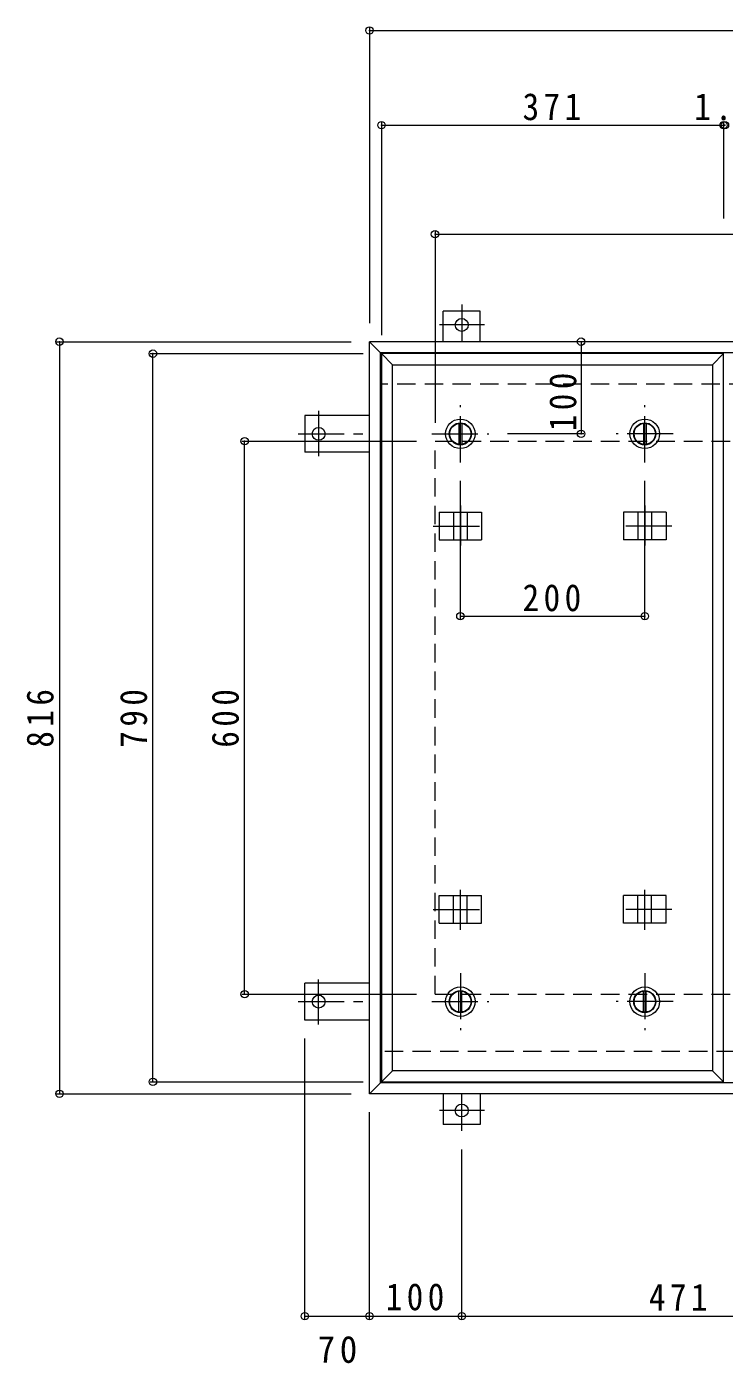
# Model space of a CAD drawing. Units: millimetres on the paper, enlarged 2 times, with parts at other scales. Extents: x -524 to 544, y -392 to 335.
# Drawn here: x -447.7 to -296.4, y -33.4 to 256.6 of the extents above; entities that cross this region are included whole.
import ezdxf

# ---------------------------------------------------------------- set-up
doc = ezdxf.new("R2010")
doc.units = ezdxf.units.MM
doc.header["$LTSCALE"] = 2
doc.header["$PDMODE"] = 32
doc.header["$PDSIZE"] = 1.6
doc.linetypes.add('CHAIN1', pattern=[8, 5, -1, 1, -1])
doc.linetypes.add('DASHED2', pattern=[3, 2, -1])
for name, color, linetype, lineweight in [('0-1_躯体', 2, 'DASHED2', 9), ('0-2_仕上', 3, 'Continuous', 9), ('0-3_建具', 4, 'Continuous', 9), ('0-C', 2, 'Continuous', 9), ('0-E', 3, 'Continuous', 9), ('0-F', 7, 'Continuous', 9)]:
    doc.layers.add(name, color=color, linetype=linetype, lineweight=lineweight)
doc.styles.add('ＭＳ ゴシック', font='')
doc.styles.get('ＭＳ ゴシック').set_extended_font_data('MS Gothic')

msp = doc.modelspace()

# ---------------------------------------------------------------- linework, layer by layer
at = {"layer": '0-1_躯体'}
for p, q in [((-147.307, 179.088), (-370.907, 179.088)), ((-359.107, 166.688), (-159.107, 166.688)), ((-359.107, 46.688), (-359.107, 166.688)), ((-359.107, 46.688), (-159.107, 46.688)), ((-222.007, 34.288), (-370.907, 34.288))]:
    msp.add_line(p, q, dxfattribs=at)
at = {"layer": '0-2_仕上'}
for p, q in [((-368.307, 183.288), (-370.707, 185.688)), ((-296.507, 185.688), (-370.707, 185.688)), ((-370.707, 185.688), (-370.707, 27.688)), ((-298.907, 183.288), (-296.507, 185.688)), ((-296.507, 27.688), (-296.507, 185.688)), ((-368.307, 183.288), (-298.907, 183.288)), ((-368.307, 30.088), (-368.307, 183.288)), ((-298.907, 183.288), (-298.907, 30.088)), ((-368.307, 30.088), (-370.707, 27.688)), ((-298.907, 30.088), (-368.307, 30.088)), ((-298.907, 30.088), (-296.507, 27.688)), ((-370.707, 27.688), (-296.507, 27.688))]:
    msp.add_line(p, q, dxfattribs=at)
at = {"layer": '0-3_建具', "color": 2}
for p, q in [((-373.307, 188.288), (-370.907, 185.888)), ((-144.907, 188.288), (-373.307, 188.288)), ((-373.307, 25.088), (-373.307, 188.288)), ((-370.907, 27.488), (-370.907, 185.888)), ((-373.307, 25.088), (-370.907, 27.488)), ((-147.307, 27.488), (-370.907, 27.488)), ((-144.907, 25.088), (-373.307, 25.088))]:
    msp.add_line(p, q, dxfattribs=at)
at = {"layer": '0-3_建具'}
for p, q in [((-358.224, 151.288), (-348.989, 151.288)), ((-358.224, 151.288), (-358.224, 145.288)), ((-355.107, 151.288), (-355.107, 145.288)), ((-352.107, 151.288), (-352.107, 145.288)), ((-348.989, 151.288), (-348.989, 145.288)), ((-308.989, 151.288), (-318.224, 151.288)), ((-318.224, 151.288), (-318.224, 145.288)), ((-315.107, 151.288), (-315.107, 145.288)), ((-312.107, 151.288), (-312.107, 145.288)), ((-308.989, 151.288), (-308.989, 145.288)), ((-358.224, 145.288), (-348.989, 145.288)), ((-308.989, 145.288), (-318.224, 145.288)), ((-358.224, 62.088), (-358.224, 68.088)), ((-358.224, 68.088), (-348.989, 68.088)), ((-355.107, 62.088), (-355.107, 68.088)), ((-352.107, 62.088), (-352.107, 68.088)), ((-348.989, 62.088), (-348.989, 68.088)), ((-318.224, 62.088), (-318.224, 68.088)), ((-308.989, 68.088), (-318.224, 68.088)), ((-315.107, 62.088), (-315.107, 68.088)), ((-312.107, 62.088), (-312.107, 68.088)), ((-308.989, 62.088), (-308.989, 68.088)), ((-358.224, 62.088), (-348.989, 62.088)), ((-308.989, 62.088), (-318.224, 62.088))]:
    msp.add_line(p, q, dxfattribs=at)
at = {"layer": '0-3_建具', "linetype": 'CHAIN1'}
for p, q in [((-353.607, 152.711), (-353.607, 144.064)), ((-313.607, 152.711), (-313.607, 144.064)), ((-359.489, 148.288), (-347.725, 148.288)), ((-307.725, 148.288), (-319.489, 148.288)), ((-353.607, 60.664), (-353.607, 69.312)), ((-313.607, 60.664), (-313.607, 69.312)), ((-359.489, 65.088), (-347.725, 65.088)), ((-307.725, 65.088), (-319.489, 65.088))]:
    msp.add_line(p, q, dxfattribs=at)
at = {"layer": '0-3_建具', "color": 2}
msp.add_lwpolyline([(-144.907, 188.288), (-147.307, 185.888), (-370.907, 185.888)], dxfattribs=at)
at = {"layer": '0-C', "linetype": 'CHAIN1'}
for p, q in [((-353.607, 162.088), (-353.607, 174.488)), ((-313.607, 162.088), (-313.607, 174.488)), ((-359.807, 168.288), (-347.407, 168.288)), ((-307.407, 168.288), (-319.807, 168.288)), ((-353.607, 51.288), (-353.607, 38.888)), ((-313.607, 51.288), (-313.607, 38.888)), ((-359.807, 45.088), (-347.407, 45.088)), ((-307.407, 45.088), (-319.807, 45.088))]:
    msp.add_line(p, q, dxfattribs=at)
at = {"layer": '0-C'}
for p, q in [((-353.907, 170.568), (-353.907, 166.008)), ((-353.307, 170.568), (-353.307, 166.008)), ((-313.907, 170.568), (-313.907, 166.008)), ((-313.307, 170.568), (-313.307, 166.008)), ((-353.907, 42.807), (-353.907, 47.368)), ((-353.307, 42.807), (-353.307, 47.368)), ((-313.907, 42.807), (-313.907, 47.368)), ((-313.307, 42.807), (-313.307, 47.368))]:
    msp.add_line(p, q, dxfattribs=at)
for centre, radius in [((-353.607, 168.288), 3.2), ((-313.607, 168.288), 3.2), ((-353.607, 168.288), 2.4), ((-353.607, 168.288), 2.3), ((-313.607, 168.288), 2.4), ((-313.607, 168.288), 2.3), ((-353.607, 45.088), 3.2), ((-353.607, 45.088), 2.4), ((-353.607, 45.088), 2.3), ((-313.607, 45.088), 3.2), ((-313.607, 45.088), 2.4), ((-313.607, 45.088), 2.3)]:
    msp.add_circle(centre, radius, dxfattribs=at)
at = {"layer": '0-E'}
for p, q in [((-349.307, 194.928), (-357.307, 194.928)), ((-357.307, 188.288), (-357.307, 194.928)), ((-349.307, 188.288), (-349.307, 194.928)), ((-387.347, 172.288), (-387.347, 164.288)), ((-373.307, 172.288), (-387.347, 172.288)), ((-373.307, 164.288), (-387.347, 164.288)), ((-373.307, 49.088), (-387.347, 49.088)), ((-387.347, 41.088), (-387.347, 49.088)), ((-373.307, 41.088), (-387.347, 41.088)), ((-357.307, 25.088), (-357.307, 18.448)), ((-349.307, 25.088), (-349.307, 18.448)), ((-349.307, 18.448), (-357.307, 18.448))]:
    msp.add_line(p, q, dxfattribs=at)
at = {"layer": '0-E', "linetype": 'CHAIN1'}
for p, q in [((-353.307, 196.36), (-353.307, 188.328)), ((-348.339, 191.928), (-358.116, 191.928)), ((-384.347, 173.256), (-384.347, 163.479)), ((-388.779, 168.288), (-373.307, 168.288)), ((-384.347, 40.12), (-384.347, 49.897)), ((-388.779, 45.088), (-373.307, 45.088)), ((-353.307, 17.016), (-353.307, 25.048)), ((-348.339, 21.448), (-358.116, 21.448))]:
    msp.add_line(p, q, dxfattribs=at)
at = {"layer": '0-E'}
for centre in [(-353.307, 191.928), (-384.347, 168.288), (-384.347, 45.088), (-353.307, 21.448)]:
    msp.add_circle(centre, 1.4, dxfattribs=at)
at = {"layer": '0-F'}
for p, q in [((-373.307, 256.43), (-373.307, 192.288)), ((-373.307, 255.83), (-144.907, 255.83)), ((-370.707, 235.872), (-370.707, 189.688)), ((-370.707, 235.272), (-296.507, 235.272)), ((-296.507, 235.872), (-296.507, 215.001)), ((-296.507, 235.272), (-296.207, 235.272)), ((-359.107, 212.231), (-359.107, 170.688)), ((-359.107, 211.631), (-159.107, 211.631)), ((-441.187, 188.288), (-377.307, 188.288)), ((-440.587, 188.288), (-440.587, 25.088)), ((-420.898, 185.688), (-374.707, 185.688)), ((-420.298, 27.688), (-420.298, 185.688)), ((-327.423, 188.288), (-327.423, 168.288)), ((-326.823, 168.288), (-343.407, 168.288)), ((-401.008, 166.688), (-363.107, 166.688)), ((-400.408, 46.688), (-400.408, 166.688)), ((-353.607, 128.123), (-353.607, 158.088)), ((-313.607, 128.123), (-313.607, 158.088)), ((-353.607, 128.723), (-313.607, 128.723)), ((-401.008, 46.688), (-363.107, 46.688)), ((-387.347, -23.779), (-387.347, 37.088)), ((-420.898, 27.688), (-374.707, 27.688)), ((-441.187, 25.088), (-377.307, 25.088)), ((-373.307, -23.779), (-373.307, 21.088)), ((-353.307, -23.779), (-353.307, 13.016)), ((-387.347, -23.179), (-373.307, -23.179)), ((-373.307, -23.179), (-353.307, -23.179)), ((-353.307, -23.179), (-259.107, -23.179))]:
    msp.add_line(p, q, dxfattribs=at)
for p in [(-373.307, 255.83), (-370.707, 235.272), (-296.507, 235.272), (-296.207, 235.272), (-359.107, 211.631), (-440.587, 188.288), (-327.423, 188.288), (-420.298, 185.688), (-327.423, 168.288), (-400.408, 166.688), (-353.607, 128.723), (-313.607, 128.723), (-400.408, 46.688), (-420.298, 27.688), (-440.587, 25.088), (-387.347, -23.179), (-373.307, -23.179), (-353.307, -23.179)]:
    msp.add_point(p, dxfattribs=at)

# ---------------------------------------------------------------- texts
at = {"layer": '0-F', "color": 2, "char_height": 5.865, "attachment_point": 7, "style": 'ＭＳ ゴシック'}
for s, insert in [('\\T1.27;\\W0.9;371', (-340.107, 236.272)), ('\\T1.27;\\W0.9;1.5', (-302.857, 236.272)), ('\\T1.27;\\W0.9;200', (-340.107, 129.723)), ('\\T1.27;\\W0.9;100', (-369.807, -21.979)), ('\\T1.27;\\W0.9;471', (-312.707, -21.979)), ('\\T1.27;\\W0.95;70', (-384.577, -33.393))]:
    msp.add_mtext(s, dxfattribs=dict(at, insert=insert))
at = {"layer": '0-F', "color": 2, "char_height": 5.865, "attachment_point": 7, "rotation": 90, "style": 'ＭＳ ゴシック'}
for s, insert in [('\\T1.27;\\W0.9;100', (-328.383, 168.844)), ('\\T1.27;\\W0.9;816', (-441.787, 100.188)), ('\\T1.27;\\W0.9;790', (-421.498, 100.188)), ('\\T1.27;\\W0.9;600', (-401.608, 100.188))]:
    msp.add_mtext(s, dxfattribs=dict(at, insert=insert))

doc.saveas('drawing.dxf')
